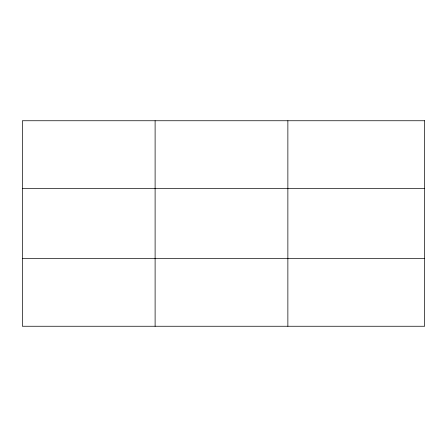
<?xml version="1.0" encoding="UTF-8"?>
<svg xmlns="http://www.w3.org/2000/svg" width="447" height="447" viewBox="0 0 447 447"><rect width="100%" height="100%" fill="white"/><g stroke="black" fill="none" stroke-linecap="round" stroke-linejoin="round"><path stroke-width="0.67" d="M155.109 120.746L155.109 326.254M287.868 120.746L287.868 326.254M22.35 188.561L424.65 188.561M22.35 258.439L424.65 258.439M424.65 120.746L424.65 326.254L22.35 326.254L22.35 120.746L424.65 120.746"/></g></svg>
